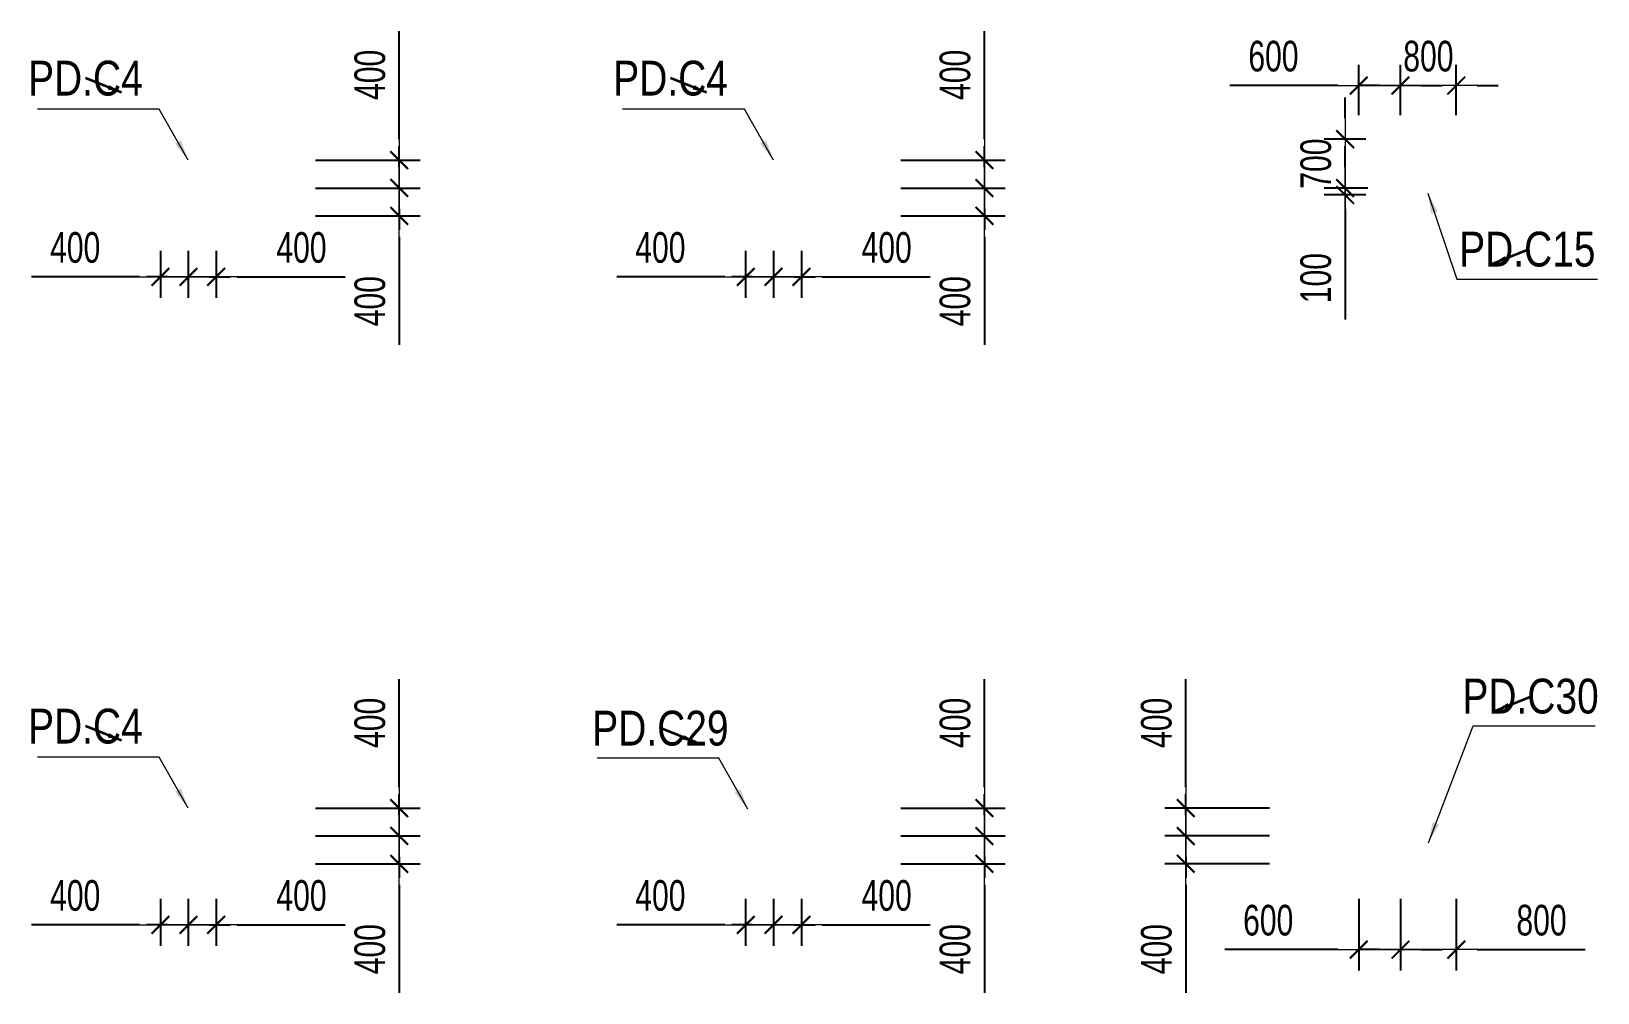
# Model space of a CAD drawing. Header units: millimetres. Extents: x -259680 to 699608, y -1281 to 104748.
# Drawn here: x 103546 to 126030, y 44451 to 58249 of the extents above; entities that cross this region are included whole.
import ezdxf
from ezdxf.enums import TextEntityAlignment as Align

# ---------------------------------------------------------------- set-up
doc = ezdxf.new("R2010")
doc.units = ezdxf.units.MM
doc.layers.get('Defpoints').update_dxf_attribs({"color": 151, "lineweight": 9})
for name, color, linetype, lineweight in [('$0$C1', 20, 'Continuous', 35), ('$1$NDC_S_ANNO', 7, 'Continuous', 20), ('$1$NDC_S_DIM', 1, 'Continuous', 15), ('NDC_S_DIM', 1, 'Continuous', 15)]:
    doc.layers.add(name, color=color, linetype=linetype, lineweight=lineweight)
doc.styles.add('$1$NDC_DIM', font='', dxfattribs={"width": 0.75})
doc.styles.add('$2$ARIAL', font='arial.ttf', dxfattribs={"width": 0.8})
doc.styles.add('NDC_DIM', font='', dxfattribs={"width": 0.75})
doc.styles.get('$1$NDC_DIM').set_extended_font_data('Dotum')
doc.styles.get('NDC_DIM').set_extended_font_data('Dotum')
doc.dimstyles.new('$0$NDC_dim_150', dxfattribs={"dimscale": 150, "dimtxt": 2.2, "dimasz": 1.5, "dimexe": 1.5, "dimexo": 2.5, "dimgap": 1, "dimtad": 1, "dimdec": 0, "dimzin": 0, "dimdsep": 46, "dimtxsty": '$1$NDC_DIM', "dimblk": '$1$DIMMARK', "dimcen": 0.09, "dimdle": 1.2, "dimclrd": 1, "dimclre": 1, "dimclrt": 3, "dimadec": 0, "dimazin": 0, "dimtfac": 1, "dimtdec": 0, "dimtix": 1, "dimtofl": 0, "dimtmove": 0, "dimatfit": 3, "dimfxl": 0, "dimtolj": 1, "dimtzin": 0, "dimarcsym": 0})
doc.dimstyles.new('$1$NDC_dim_iso', dxfattribs={"dimtxt": 2.2, "dimasz": 1, "dimexe": 1.5, "dimexo": 2.5, "dimgap": 1, "dimtad": 1, "dimdec": 0, "dimzin": 0, "dimdsep": 46, "dimtxsty": '$1$NDC_DIM', "dimblk": '$1$DIMMARK', "dimcen": 0.09, "dimdle": 1.2, "dimclrd": 1, "dimclre": 1, "dimclrt": 3, "dimadec": 0, "dimazin": 0, "dimtfac": 1, "dimtdec": 0, "dimtix": 1, "dimtofl": 0, "dimtmove": 0, "dimatfit": 3, "dimfxl": 0, "dimtolj": 1, "dimtzin": 0, "dimarcsym": 0})
doc.dimstyles.new('NDC_dim_200', dxfattribs={"dimscale": 200, "dimtxt": 2.2, "dimasz": 1.5, "dimexe": 1.5, "dimexo": 2.5, "dimgap": 1, "dimtad": 1, "dimdec": 0, "dimzin": 0, "dimdsep": 46, "dimtxsty": 'NDC_DIM', "dimblk": 'DIMMARK', "dimcen": 0.09, "dimdle": 1.2, "dimclrd": 1, "dimclre": 1, "dimclrt": 3, "dimadec": 0, "dimazin": 0, "dimtfac": 1, "dimtdec": 0, "dimtix": 1, "dimtofl": 0, "dimtmove": 0, "dimatfit": 3, "dimfxl": 0, "dimtolj": 1, "dimtzin": 0, "dimarcsym": 0})

# ---------------------------------------------------------------- blocks, each defined once
blk = doc.blocks.new('$1$DIMMARK')
at = {"layer": '$1$NDC_S_DIM', "color": 1}
blk.add_line((-1.5, 0), (1, 0), dxfattribs=at)
at = {"layer": '$1$NDC_S_DIM', "color": 2, "const_width": 0.1}
blk.add_lwpolyline([(-0.424, -0.424), (0.424, 0.424)], dxfattribs=at)
blk = doc.blocks.new('DIMMARK')
at = {"layer": 'NDC_S_DIM', "color": 1}
blk.add_line((-1.5, 0), (1, 0), dxfattribs=at)
at = {"layer": 'NDC_S_DIM', "color": 2, "const_width": 0.1}
blk.add_lwpolyline([(-0.424, -0.424), (0.424, 0.424)], dxfattribs=at)
blk = doc.blocks.new('*D469')
at = {"layer": 'Defpoints', "color": 0, "ltscale": 100, "transparency": 16777216}
for p in [(105800, 46300), (106200, 46300), (106200, 45424)]:
    blk.add_point(p, dxfattribs=at)
at = {"layer": 'NDC_S_DIM', "color": 1, "lineweight": -2, "ltscale": 100, "transparency": 16777216}
for p, q in [((105800, 45800), (105800, 45124)), ((106200, 45800), (106200, 45124)), ((105500, 45424), (105200, 45424)), ((106500, 45424), (108049, 45424))]:
    blk.add_line(p, q, dxfattribs=at)
at = {"layer": 'NDC_S_DIM', "color": 1, "lineweight": -2, "ltscale": 100, "transparency": 16777216, "xscale": 300, "yscale": 300, "zscale": 300}
blk.add_blockref('DIMMARK', (105800, 45424), dxfattribs=at)
at = {"layer": 'NDC_S_DIM', "color": 1, "lineweight": -2, "ltscale": 100, "transparency": 16777216, "xscale": 300, "yscale": 300, "zscale": 300, "rotation": 180}
blk.add_blockref('DIMMARK', (106200, 45424), dxfattribs=at)
at = {"layer": 'NDC_S_DIM', "color": 3, "ltscale": 100, "transparency": 16777216, "insert": (107424, 45844), "char_height": 440, "attachment_point": 5, "style": 'NDC_DIM'}
blk.add_mtext('\\A1;400', dxfattribs=at)
blk = doc.blocks.new('*D470')
at = {"layer": 'Defpoints', "color": 0, "ltscale": 100, "transparency": 16777216}
for p in [(105400, 46300), (105800, 46300), (105800, 45424)]:
    blk.add_point(p, dxfattribs=at)
at = {"layer": 'NDC_S_DIM', "color": 1, "lineweight": -2, "ltscale": 100, "transparency": 16777216}
for p, q in [((105400, 45800), (105400, 45124)), ((105800, 45800), (105800, 45124)), ((105100, 45424), (103551, 45424)), ((106100, 45424), (106400, 45424))]:
    blk.add_line(p, q, dxfattribs=at)
at = {"layer": 'NDC_S_DIM', "color": 1, "lineweight": -2, "ltscale": 100, "transparency": 16777216, "xscale": 300, "yscale": 300, "zscale": 300}
blk.add_blockref('DIMMARK', (105400, 45424), dxfattribs=at)
at = {"layer": 'NDC_S_DIM', "color": 1, "lineweight": -2, "ltscale": 100, "transparency": 16777216, "xscale": 300, "yscale": 300, "zscale": 300, "rotation": 180}
blk.add_blockref('DIMMARK', (105800, 45424), dxfattribs=at)
at = {"layer": 'NDC_S_DIM', "color": 3, "ltscale": 100, "transparency": 16777216, "insert": (104176, 45844), "char_height": 440, "attachment_point": 5, "style": 'NDC_DIM'}
blk.add_mtext('\\A1;400', dxfattribs=at)
blk = doc.blocks.new('*D471')
at = {"layer": 'Defpoints', "color": 0, "ltscale": 100, "transparency": 16777216}
for p in [(106200, 47100), (108827, 47100), (106200, 46700)]:
    blk.add_point(p, dxfattribs=at)
at = {"layer": 'NDC_S_DIM', "color": 1, "lineweight": -2, "ltscale": 100, "transparency": 16777216}
for p, q in [((108827, 47400), (108827, 48949)), ((107627, 47100), (109127, 47100)), ((107627, 46700), (109127, 46700)), ((108827, 46400), (108827, 46100))]:
    blk.add_line(p, q, dxfattribs=at)
at = {"layer": 'NDC_S_DIM', "color": 1, "lineweight": -2, "ltscale": 100, "transparency": 16777216, "xscale": 300, "yscale": 300, "zscale": 300}
for p, rotation in [((108827, 47100), 270), ((108827, 46700), 90)]:
    blk.add_blockref('DIMMARK', p, dxfattribs=dict(at, rotation=rotation))
at = {"layer": 'NDC_S_DIM', "color": 3, "ltscale": 100, "transparency": 16777216, "insert": (108407, 48324), "char_height": 440, "attachment_point": 5, "rotation": 90, "style": 'NDC_DIM'}
blk.add_mtext('\\A1;400', dxfattribs=at)
blk = doc.blocks.new('*D472')
at = {"layer": 'Defpoints', "color": 0, "ltscale": 100, "transparency": 16777216}
for p in [(106200, 46700), (108827, 46700), (106200, 46300)]:
    blk.add_point(p, dxfattribs=at)
at = {"layer": 'NDC_S_DIM', "color": 1, "lineweight": -2, "ltscale": 100, "transparency": 16777216}
for p, q in [((108827, 47000), (108827, 47300)), ((107627, 46700), (109127, 46700)), ((107627, 46300), (109127, 46300)), ((108827, 46000), (108827, 44451))]:
    blk.add_line(p, q, dxfattribs=at)
at = {"layer": 'NDC_S_DIM', "color": 1, "lineweight": -2, "ltscale": 100, "transparency": 16777216, "xscale": 300, "yscale": 300, "zscale": 300}
for p, rotation in [((108827, 46700), 270), ((108827, 46300), 90)]:
    blk.add_blockref('DIMMARK', p, dxfattribs=dict(at, rotation=rotation))
at = {"layer": 'NDC_S_DIM', "color": 3, "ltscale": 100, "transparency": 16777216, "insert": (108407, 45076), "char_height": 440, "attachment_point": 5, "rotation": 90, "style": 'NDC_DIM'}
blk.add_mtext('\\A1;400', dxfattribs=at)
blk = doc.blocks.new('*D477')
at = {"layer": 'Defpoints', "color": 0, "ltscale": 100, "transparency": 16777216}
for p in [(114200, 46300), (114600, 46300), (114600, 45424)]:
    blk.add_point(p, dxfattribs=at)
at = {"layer": 'NDC_S_DIM', "color": 1, "lineweight": -2, "ltscale": 100, "transparency": 16777216}
for p, q in [((114200, 45800), (114200, 45124)), ((114600, 45800), (114600, 45124)), ((113900, 45424), (113600, 45424)), ((114900, 45424), (116449, 45424))]:
    blk.add_line(p, q, dxfattribs=at)
at = {"layer": 'NDC_S_DIM', "color": 1, "lineweight": -2, "ltscale": 100, "transparency": 16777216, "xscale": 300, "yscale": 300, "zscale": 300}
blk.add_blockref('DIMMARK', (114200, 45424), dxfattribs=at)
at = {"layer": 'NDC_S_DIM', "color": 1, "lineweight": -2, "ltscale": 100, "transparency": 16777216, "xscale": 300, "yscale": 300, "zscale": 300, "rotation": 180}
blk.add_blockref('DIMMARK', (114600, 45424), dxfattribs=at)
at = {"layer": 'NDC_S_DIM', "color": 3, "ltscale": 100, "transparency": 16777216, "insert": (115824, 45844), "char_height": 440, "attachment_point": 5, "style": 'NDC_DIM'}
blk.add_mtext('\\A1;400', dxfattribs=at)
blk = doc.blocks.new('*D478')
at = {"layer": 'Defpoints', "color": 0, "ltscale": 100, "transparency": 16777216}
for p in [(113800, 46300), (114200, 46300), (114200, 45424)]:
    blk.add_point(p, dxfattribs=at)
at = {"layer": 'NDC_S_DIM', "color": 1, "lineweight": -2, "ltscale": 100, "transparency": 16777216}
for p, q in [((113800, 45800), (113800, 45124)), ((114200, 45800), (114200, 45124)), ((113500, 45424), (111951, 45424)), ((114500, 45424), (114800, 45424))]:
    blk.add_line(p, q, dxfattribs=at)
at = {"layer": 'NDC_S_DIM', "color": 1, "lineweight": -2, "ltscale": 100, "transparency": 16777216, "xscale": 300, "yscale": 300, "zscale": 300}
blk.add_blockref('DIMMARK', (113800, 45424), dxfattribs=at)
at = {"layer": 'NDC_S_DIM', "color": 1, "lineweight": -2, "ltscale": 100, "transparency": 16777216, "xscale": 300, "yscale": 300, "zscale": 300, "rotation": 180}
blk.add_blockref('DIMMARK', (114200, 45424), dxfattribs=at)
at = {"layer": 'NDC_S_DIM', "color": 3, "ltscale": 100, "transparency": 16777216, "insert": (112576, 45844), "char_height": 440, "attachment_point": 5, "style": 'NDC_DIM'}
blk.add_mtext('\\A1;400', dxfattribs=at)
blk = doc.blocks.new('*D479')
at = {"layer": 'Defpoints', "color": 0, "ltscale": 100, "transparency": 16777216}
for p in [(114600, 47100), (117227, 47100), (114600, 46700)]:
    blk.add_point(p, dxfattribs=at)
at = {"layer": 'NDC_S_DIM', "color": 1, "lineweight": -2, "ltscale": 100, "transparency": 16777216}
for p, q in [((117227, 47400), (117227, 48949)), ((116027, 47100), (117527, 47100)), ((116027, 46700), (117527, 46700)), ((117227, 46400), (117227, 46100))]:
    blk.add_line(p, q, dxfattribs=at)
at = {"layer": 'NDC_S_DIM', "color": 1, "lineweight": -2, "ltscale": 100, "transparency": 16777216, "xscale": 300, "yscale": 300, "zscale": 300}
for p, rotation in [((117227, 47100), 270), ((117227, 46700), 90)]:
    blk.add_blockref('DIMMARK', p, dxfattribs=dict(at, rotation=rotation))
at = {"layer": 'NDC_S_DIM', "color": 3, "ltscale": 100, "transparency": 16777216, "insert": (116807, 48324), "char_height": 440, "attachment_point": 5, "rotation": 90, "style": 'NDC_DIM'}
blk.add_mtext('\\A1;400', dxfattribs=at)
blk = doc.blocks.new('*D480')
at = {"layer": 'Defpoints', "color": 0, "ltscale": 100, "transparency": 16777216}
for p in [(114600, 46700), (117227, 46700), (114600, 46300)]:
    blk.add_point(p, dxfattribs=at)
at = {"layer": 'NDC_S_DIM', "color": 1, "lineweight": -2, "ltscale": 100, "transparency": 16777216}
for p, q in [((117227, 47000), (117227, 47300)), ((116027, 46700), (117527, 46700)), ((116027, 46300), (117527, 46300)), ((117227, 46000), (117227, 44451))]:
    blk.add_line(p, q, dxfattribs=at)
at = {"layer": 'NDC_S_DIM', "color": 1, "lineweight": -2, "ltscale": 100, "transparency": 16777216, "xscale": 300, "yscale": 300, "zscale": 300}
for p, rotation in [((117227, 46700), 270), ((117227, 46300), 90)]:
    blk.add_blockref('DIMMARK', p, dxfattribs=dict(at, rotation=rotation))
at = {"layer": 'NDC_S_DIM', "color": 3, "ltscale": 100, "transparency": 16777216, "insert": (116807, 45076), "char_height": 440, "attachment_point": 5, "rotation": 90, "style": 'NDC_DIM'}
blk.add_mtext('\\A1;400', dxfattribs=at)
blk = doc.blocks.new('*D481')
at = {"layer": 'Defpoints', "color": 0, "ltscale": 100, "transparency": 16777216}
for p in [(123200, 46300), (124000, 46300), (124000, 45069)]:
    blk.add_point(p, dxfattribs=at)
at = {"layer": 'NDC_S_DIM', "color": 1, "lineweight": -2, "ltscale": 100, "transparency": 16777216}
for p, q in [((123200, 45800), (123200, 44769)), ((124000, 45800), (124000, 44769)), ((122900, 45069), (122600, 45069)), ((124300, 45069), (125849, 45069))]:
    blk.add_line(p, q, dxfattribs=at)
at = {"layer": 'NDC_S_DIM', "color": 1, "lineweight": -2, "ltscale": 100, "transparency": 16777216, "xscale": 300, "yscale": 300, "zscale": 300}
blk.add_blockref('DIMMARK', (123200, 45069), dxfattribs=at)
at = {"layer": 'NDC_S_DIM', "color": 1, "lineweight": -2, "ltscale": 100, "transparency": 16777216, "xscale": 300, "yscale": 300, "zscale": 300, "rotation": 180}
blk.add_blockref('DIMMARK', (124000, 45069), dxfattribs=at)
at = {"layer": 'NDC_S_DIM', "color": 3, "ltscale": 100, "transparency": 16777216, "insert": (125224, 45489), "char_height": 440, "attachment_point": 5, "style": 'NDC_DIM'}
blk.add_mtext('\\A1;800', dxfattribs=at)
blk = doc.blocks.new('*D482')
at = {"layer": 'Defpoints', "color": 0, "ltscale": 100, "transparency": 16777216}
for p in [(122600, 46300), (123200, 46300), (123200, 45069)]:
    blk.add_point(p, dxfattribs=at)
at = {"layer": 'NDC_S_DIM', "color": 1, "lineweight": -2, "ltscale": 100, "transparency": 16777216}
for p, q in [((122600, 45800), (122600, 44769)), ((123200, 45800), (123200, 44769)), ((122300, 45069), (120677, 45069)), ((123500, 45069), (123800, 45069))]:
    blk.add_line(p, q, dxfattribs=at)
at = {"layer": 'NDC_S_DIM', "color": 1, "lineweight": -2, "ltscale": 100, "transparency": 16777216, "xscale": 300, "yscale": 300, "zscale": 300}
blk.add_blockref('DIMMARK', (122600, 45069), dxfattribs=at)
at = {"layer": 'NDC_S_DIM', "color": 1, "lineweight": -2, "ltscale": 100, "transparency": 16777216, "xscale": 300, "yscale": 300, "zscale": 300, "rotation": 180}
blk.add_blockref('DIMMARK', (123200, 45069), dxfattribs=at)
at = {"layer": 'NDC_S_DIM', "color": 3, "ltscale": 100, "transparency": 16777216, "insert": (121301, 45489), "char_height": 440, "attachment_point": 5, "style": 'NDC_DIM'}
blk.add_mtext('\\A1;600', dxfattribs=at)
blk = doc.blocks.new('*D517')
at = {"layer": 'Defpoints', "color": 0, "ltscale": 100, "transparency": 16777216}
for p in [(105800, 55600), (106200, 55600), (106200, 54724)]:
    blk.add_point(p, dxfattribs=at)
at = {"layer": 'NDC_S_DIM', "color": 1, "lineweight": -2, "ltscale": 100, "transparency": 16777216}
for p, q in [((105800, 55100), (105800, 54424)), ((106200, 55100), (106200, 54424)), ((105500, 54724), (105200, 54724)), ((106500, 54724), (108049, 54724))]:
    blk.add_line(p, q, dxfattribs=at)
at = {"layer": 'NDC_S_DIM', "color": 1, "lineweight": -2, "ltscale": 100, "transparency": 16777216, "xscale": 300, "yscale": 300, "zscale": 300}
blk.add_blockref('DIMMARK', (105800, 54724), dxfattribs=at)
at = {"layer": 'NDC_S_DIM', "color": 1, "lineweight": -2, "ltscale": 100, "transparency": 16777216, "xscale": 300, "yscale": 300, "zscale": 300, "rotation": 180}
blk.add_blockref('DIMMARK', (106200, 54724), dxfattribs=at)
at = {"layer": 'NDC_S_DIM', "color": 3, "ltscale": 100, "transparency": 16777216, "insert": (107424, 55144), "char_height": 440, "attachment_point": 5, "style": 'NDC_DIM'}
blk.add_mtext('\\A1;400', dxfattribs=at)
blk = doc.blocks.new('*D518')
at = {"layer": 'Defpoints', "color": 0, "ltscale": 100, "transparency": 16777216}
for p in [(105400, 55600), (105800, 55600), (105800, 54724)]:
    blk.add_point(p, dxfattribs=at)
at = {"layer": 'NDC_S_DIM', "color": 1, "lineweight": -2, "ltscale": 100, "transparency": 16777216}
for p, q in [((105400, 55100), (105400, 54424)), ((105800, 55100), (105800, 54424)), ((105100, 54724), (103551, 54724)), ((106100, 54724), (106400, 54724))]:
    blk.add_line(p, q, dxfattribs=at)
at = {"layer": 'NDC_S_DIM', "color": 1, "lineweight": -2, "ltscale": 100, "transparency": 16777216, "xscale": 300, "yscale": 300, "zscale": 300}
blk.add_blockref('DIMMARK', (105400, 54724), dxfattribs=at)
at = {"layer": 'NDC_S_DIM', "color": 1, "lineweight": -2, "ltscale": 100, "transparency": 16777216, "xscale": 300, "yscale": 300, "zscale": 300, "rotation": 180}
blk.add_blockref('DIMMARK', (105800, 54724), dxfattribs=at)
at = {"layer": 'NDC_S_DIM', "color": 3, "ltscale": 100, "transparency": 16777216, "insert": (104176, 55144), "char_height": 440, "attachment_point": 5, "style": 'NDC_DIM'}
blk.add_mtext('\\A1;400', dxfattribs=at)
blk = doc.blocks.new('*D519')
at = {"layer": 'Defpoints', "color": 0, "ltscale": 100, "transparency": 16777216}
for p in [(106200, 56400), (108827, 56400), (106200, 56000)]:
    blk.add_point(p, dxfattribs=at)
at = {"layer": 'NDC_S_DIM', "color": 1, "lineweight": -2, "ltscale": 100, "transparency": 16777216}
for p, q in [((108827, 56700), (108827, 58249)), ((107627, 56400), (109127, 56400)), ((107627, 56000), (109127, 56000)), ((108827, 55700), (108827, 55400))]:
    blk.add_line(p, q, dxfattribs=at)
at = {"layer": 'NDC_S_DIM', "color": 1, "lineweight": -2, "ltscale": 100, "transparency": 16777216, "xscale": 300, "yscale": 300, "zscale": 300}
for p, rotation in [((108827, 56400), 270), ((108827, 56000), 90)]:
    blk.add_blockref('DIMMARK', p, dxfattribs=dict(at, rotation=rotation))
at = {"layer": 'NDC_S_DIM', "color": 3, "ltscale": 100, "transparency": 16777216, "insert": (108407, 57624), "char_height": 440, "attachment_point": 5, "rotation": 90, "style": 'NDC_DIM'}
blk.add_mtext('\\A1;400', dxfattribs=at)
blk = doc.blocks.new('*D520')
at = {"layer": 'Defpoints', "color": 0, "ltscale": 100, "transparency": 16777216}
for p in [(106200, 56000), (108827, 56000), (106200, 55600)]:
    blk.add_point(p, dxfattribs=at)
at = {"layer": 'NDC_S_DIM', "color": 1, "lineweight": -2, "ltscale": 100, "transparency": 16777216}
for p, q in [((108827, 56300), (108827, 56600)), ((107627, 56000), (109127, 56000)), ((107627, 55600), (109127, 55600)), ((108827, 55300), (108827, 53751))]:
    blk.add_line(p, q, dxfattribs=at)
at = {"layer": 'NDC_S_DIM', "color": 1, "lineweight": -2, "ltscale": 100, "transparency": 16777216, "xscale": 300, "yscale": 300, "zscale": 300}
for p, rotation in [((108827, 56000), 270), ((108827, 55600), 90)]:
    blk.add_blockref('DIMMARK', p, dxfattribs=dict(at, rotation=rotation))
at = {"layer": 'NDC_S_DIM', "color": 3, "ltscale": 100, "transparency": 16777216, "insert": (108407, 54376), "char_height": 440, "attachment_point": 5, "rotation": 90, "style": 'NDC_DIM'}
blk.add_mtext('\\A1;400', dxfattribs=at)
blk = doc.blocks.new('*D521')
at = {"layer": 'Defpoints', "color": 0, "ltscale": 100, "transparency": 16777216}
for p in [(114200, 55600), (114600, 55600), (114600, 54724)]:
    blk.add_point(p, dxfattribs=at)
at = {"layer": 'NDC_S_DIM', "color": 1, "lineweight": -2, "ltscale": 100, "transparency": 16777216}
for p, q in [((114200, 55100), (114200, 54424)), ((114600, 55100), (114600, 54424)), ((113900, 54724), (113600, 54724)), ((114900, 54724), (116449, 54724))]:
    blk.add_line(p, q, dxfattribs=at)
at = {"layer": 'NDC_S_DIM', "color": 1, "lineweight": -2, "ltscale": 100, "transparency": 16777216, "xscale": 300, "yscale": 300, "zscale": 300}
blk.add_blockref('DIMMARK', (114200, 54724), dxfattribs=at)
at = {"layer": 'NDC_S_DIM', "color": 1, "lineweight": -2, "ltscale": 100, "transparency": 16777216, "xscale": 300, "yscale": 300, "zscale": 300, "rotation": 180}
blk.add_blockref('DIMMARK', (114600, 54724), dxfattribs=at)
at = {"layer": 'NDC_S_DIM', "color": 3, "ltscale": 100, "transparency": 16777216, "insert": (115824, 55144), "char_height": 440, "attachment_point": 5, "style": 'NDC_DIM'}
blk.add_mtext('\\A1;400', dxfattribs=at)
blk = doc.blocks.new('*D522')
at = {"layer": 'Defpoints', "color": 0, "ltscale": 100, "transparency": 16777216}
for p in [(113800, 55600), (114200, 55600), (114200, 54724)]:
    blk.add_point(p, dxfattribs=at)
at = {"layer": 'NDC_S_DIM', "color": 1, "lineweight": -2, "ltscale": 100, "transparency": 16777216}
for p, q in [((113800, 55100), (113800, 54424)), ((114200, 55100), (114200, 54424)), ((113500, 54724), (111951, 54724)), ((114500, 54724), (114800, 54724))]:
    blk.add_line(p, q, dxfattribs=at)
at = {"layer": 'NDC_S_DIM', "color": 1, "lineweight": -2, "ltscale": 100, "transparency": 16777216, "xscale": 300, "yscale": 300, "zscale": 300}
blk.add_blockref('DIMMARK', (113800, 54724), dxfattribs=at)
at = {"layer": 'NDC_S_DIM', "color": 1, "lineweight": -2, "ltscale": 100, "transparency": 16777216, "xscale": 300, "yscale": 300, "zscale": 300, "rotation": 180}
blk.add_blockref('DIMMARK', (114200, 54724), dxfattribs=at)
at = {"layer": 'NDC_S_DIM', "color": 3, "ltscale": 100, "transparency": 16777216, "insert": (112576, 55144), "char_height": 440, "attachment_point": 5, "style": 'NDC_DIM'}
blk.add_mtext('\\A1;400', dxfattribs=at)
blk = doc.blocks.new('*D523')
at = {"layer": 'Defpoints', "color": 0, "ltscale": 100, "transparency": 16777216}
for p in [(114600, 56400), (117227, 56400), (114600, 56000)]:
    blk.add_point(p, dxfattribs=at)
at = {"layer": 'NDC_S_DIM', "color": 1, "lineweight": -2, "ltscale": 100, "transparency": 16777216}
for p, q in [((117227, 56700), (117227, 58249)), ((116027, 56400), (117527, 56400)), ((116027, 56000), (117527, 56000)), ((117227, 55700), (117227, 55400))]:
    blk.add_line(p, q, dxfattribs=at)
at = {"layer": 'NDC_S_DIM', "color": 1, "lineweight": -2, "ltscale": 100, "transparency": 16777216, "xscale": 300, "yscale": 300, "zscale": 300}
for p, rotation in [((117227, 56400), 270), ((117227, 56000), 90)]:
    blk.add_blockref('DIMMARK', p, dxfattribs=dict(at, rotation=rotation))
at = {"layer": 'NDC_S_DIM', "color": 3, "ltscale": 100, "transparency": 16777216, "insert": (116807, 57624), "char_height": 440, "attachment_point": 5, "rotation": 90, "style": 'NDC_DIM'}
blk.add_mtext('\\A1;400', dxfattribs=at)
blk = doc.blocks.new('*D524')
at = {"layer": 'Defpoints', "color": 0, "ltscale": 100, "transparency": 16777216}
for p in [(114600, 56000), (117227, 56000), (114600, 55600)]:
    blk.add_point(p, dxfattribs=at)
at = {"layer": 'NDC_S_DIM', "color": 1, "lineweight": -2, "ltscale": 100, "transparency": 16777216}
for p, q in [((117227, 56300), (117227, 56600)), ((116027, 56000), (117527, 56000)), ((116027, 55600), (117527, 55600)), ((117227, 55300), (117227, 53751))]:
    blk.add_line(p, q, dxfattribs=at)
at = {"layer": 'NDC_S_DIM', "color": 1, "lineweight": -2, "ltscale": 100, "transparency": 16777216, "xscale": 300, "yscale": 300, "zscale": 300}
for p, rotation in [((117227, 56000), 270), ((117227, 55600), 90)]:
    blk.add_blockref('DIMMARK', p, dxfattribs=dict(at, rotation=rotation))
at = {"layer": 'NDC_S_DIM', "color": 3, "ltscale": 100, "transparency": 16777216, "insert": (116807, 54376), "char_height": 440, "attachment_point": 5, "rotation": 90, "style": 'NDC_DIM'}
blk.add_mtext('\\A1;400', dxfattribs=at)
blk = doc.blocks.new('*D639')
at = {"layer": 'Defpoints', "color": 0, "ltscale": 100, "transparency": 16777216}
for p in [(123200, 56700), (122405, 56000), (123200, 56000)]:
    blk.add_point(p, dxfattribs=at)
at = {"layer": 'NDC_S_DIM', "color": 1, "lineweight": -2, "ltscale": 100, "transparency": 16777216}
for p, q in [((122405, 57000), (122405, 57300)), ((122700, 56700), (122105, 56700)), ((122700, 56000), (122105, 56000)), ((122405, 55700), (122405, 55400))]:
    blk.add_line(p, q, dxfattribs=at)
at = {"layer": 'NDC_S_DIM', "color": 1, "lineweight": -2, "ltscale": 100, "transparency": 16777216, "xscale": 300, "yscale": 300, "zscale": 300}
for p, rotation in [((122405, 56700), 270), ((122405, 56000), 90)]:
    blk.add_blockref('DIMMARK', p, dxfattribs=dict(at, rotation=rotation))
at = {"layer": 'NDC_S_DIM', "color": 3, "ltscale": 100, "transparency": 16777216, "insert": (121985, 56350), "char_height": 440, "attachment_point": 5, "rotation": 90, "style": 'NDC_DIM'}
blk.add_mtext('\\A1;700', dxfattribs=at)
blk = doc.blocks.new('*D640')
at = {"layer": 'Defpoints', "color": 0, "ltscale": 100, "transparency": 16777216}
for p in [(123230, 56000), (122405, 55900), (123200, 55900)]:
    blk.add_point(p, dxfattribs=at)
at = {"layer": 'NDC_S_DIM', "color": 1, "lineweight": -2, "ltscale": 100, "transparency": 16777216}
for p, q in [((122405, 56300), (122405, 56600)), ((122730, 56000), (122105, 56000)), ((122700, 55900), (122105, 55900)), ((122405, 55600), (122405, 54114))]:
    blk.add_line(p, q, dxfattribs=at)
at = {"layer": 'NDC_S_DIM', "color": 1, "lineweight": -2, "ltscale": 100, "transparency": 16777216, "xscale": 300, "yscale": 300, "zscale": 300}
for p, rotation in [((122405, 56000), 270), ((122405, 55900), 90)]:
    blk.add_blockref('DIMMARK', p, dxfattribs=dict(at, rotation=rotation))
at = {"layer": 'NDC_S_DIM', "color": 3, "ltscale": 100, "transparency": 16777216, "insert": (121985, 54707), "char_height": 440, "attachment_point": 5, "rotation": 90, "style": 'NDC_DIM'}
blk.add_mtext('\\A1;100', dxfattribs=at)
blk = doc.blocks.new('*D641')
at = {"layer": 'Defpoints', "color": 0, "ltscale": 100, "transparency": 16777216}
for p in [(123200, 57470), (123200, 56543), (124000, 56543)]:
    blk.add_point(p, dxfattribs=at)
at = {"layer": 'NDC_S_DIM', "color": 1, "lineweight": -2, "ltscale": 100, "transparency": 16777216}
for p, q in [((123200, 57043), (123200, 57770)), ((124000, 57043), (124000, 57770)), ((122900, 57470), (122600, 57470)), ((124300, 57470), (124600, 57470))]:
    blk.add_line(p, q, dxfattribs=at)
at = {"layer": 'NDC_S_DIM', "color": 1, "lineweight": -2, "ltscale": 100, "transparency": 16777216, "xscale": 300, "yscale": 300, "zscale": 300}
blk.add_blockref('DIMMARK', (123200, 57470), dxfattribs=at)
at = {"layer": 'NDC_S_DIM', "color": 1, "lineweight": -2, "ltscale": 100, "transparency": 16777216, "xscale": 300, "yscale": 300, "zscale": 300, "rotation": 180}
blk.add_blockref('DIMMARK', (124000, 57470), dxfattribs=at)
at = {"layer": 'NDC_S_DIM', "color": 3, "ltscale": 100, "transparency": 16777216, "insert": (123600, 57890), "char_height": 440, "attachment_point": 5, "style": 'NDC_DIM'}
blk.add_mtext('\\A1;800', dxfattribs=at)
blk = doc.blocks.new('*D642')
at = {"layer": 'Defpoints', "color": 0, "ltscale": 100, "transparency": 16777216}
for p in [(122600, 57470), (122600, 56543), (123200, 56543)]:
    blk.add_point(p, dxfattribs=at)
at = {"layer": 'NDC_S_DIM', "color": 1, "lineweight": -2, "ltscale": 100, "transparency": 16777216}
for p, q in [((122600, 57043), (122600, 57770)), ((123200, 57043), (123200, 57770)), ((122300, 57470), (120751, 57470)), ((123500, 57470), (123800, 57470))]:
    blk.add_line(p, q, dxfattribs=at)
at = {"layer": 'NDC_S_DIM', "color": 1, "lineweight": -2, "ltscale": 100, "transparency": 16777216, "xscale": 300, "yscale": 300, "zscale": 300}
blk.add_blockref('DIMMARK', (122600, 57470), dxfattribs=at)
at = {"layer": 'NDC_S_DIM', "color": 1, "lineweight": -2, "ltscale": 100, "transparency": 16777216, "xscale": 300, "yscale": 300, "zscale": 300, "rotation": 180}
blk.add_blockref('DIMMARK', (123200, 57470), dxfattribs=at)
at = {"layer": 'NDC_S_DIM', "color": 3, "ltscale": 100, "transparency": 16777216, "insert": (121376, 57890), "char_height": 440, "attachment_point": 5, "style": 'NDC_DIM'}
blk.add_mtext('\\A1;600', dxfattribs=at)
blk = doc.blocks.new('*D1016')
at = {"layer": 'Defpoints', "color": 0, "ltscale": 100, "transparency": 16777216}
for p in [(120117, 47100), (123610, 47100), (123610, 46700)]:
    blk.add_point(p, dxfattribs=at)
at = {"layer": 'NDC_S_DIM', "color": 1, "lineweight": -2, "ltscale": 100, "transparency": 16777216}
for p, q in [((120117, 47400), (120117, 48949)), ((121317, 47100), (119817, 47100)), ((121317, 46700), (119817, 46700)), ((120117, 46400), (120117, 46100))]:
    blk.add_line(p, q, dxfattribs=at)
at = {"layer": 'NDC_S_DIM', "color": 1, "lineweight": -2, "ltscale": 100, "transparency": 16777216, "xscale": 300, "yscale": 300, "zscale": 300}
for p, rotation in [((120117, 47100), 270), ((120117, 46700), 90)]:
    blk.add_blockref('DIMMARK', p, dxfattribs=dict(at, rotation=rotation))
at = {"layer": 'NDC_S_DIM', "color": 3, "ltscale": 100, "transparency": 16777216, "insert": (119697, 48324), "char_height": 440, "attachment_point": 5, "rotation": 90, "style": 'NDC_DIM'}
blk.add_mtext('\\A1;400', dxfattribs=at)
blk = doc.blocks.new('*D1017')
at = {"layer": 'Defpoints', "color": 0, "ltscale": 100, "transparency": 16777216}
for p in [(120117, 46700), (123610, 46700), (123610, 46300)]:
    blk.add_point(p, dxfattribs=at)
at = {"layer": 'NDC_S_DIM', "color": 1, "lineweight": -2, "ltscale": 100, "transparency": 16777216}
for p, q in [((120117, 47000), (120117, 47300)), ((121317, 46700), (119817, 46700)), ((121317, 46300), (119817, 46300)), ((120117, 46000), (120117, 44451))]:
    blk.add_line(p, q, dxfattribs=at)
at = {"layer": 'NDC_S_DIM', "color": 1, "lineweight": -2, "ltscale": 100, "transparency": 16777216, "xscale": 300, "yscale": 300, "zscale": 300}
for p, rotation in [((120117, 46700), 270), ((120117, 46300), 90)]:
    blk.add_blockref('DIMMARK', p, dxfattribs=dict(at, rotation=rotation))
at = {"layer": 'NDC_S_DIM', "color": 3, "ltscale": 100, "transparency": 16777216, "insert": (119697, 45076), "char_height": 440, "attachment_point": 5, "rotation": 90, "style": 'NDC_DIM'}
blk.add_mtext('\\A1;400', dxfattribs=at)
blk = doc.blocks.new('*U214')
at = {"layer": '$1$NDC_S_ANNO', "ltscale": 0.8, "style": '$2$ARIAL', "width": 0.8}
blk.add_attdef('TEN', text='', height=2.5, dxfattribs=at).set_placement((-2.58, 1.03), align=Align.MIDDLE_CENTER)
at = {"layer": '$1$NDC_S_ANNO', "ltscale": 0.8, "style": '$2$ARIAL', "width": 0.8, "flags": 1}
blk.add_attdef('CHU_THICH', text='', height=2.5, dxfattribs=at).set_placement((0, 0), align=Align.MIDDLE_CENTER)
at = {"layer": 'Defpoints'}
blk.add_leader([(0, 0), (-2.58, 1.03)], dimstyle='$1$NDC_dim_iso', override={"dimgap": 0.625, "dimtad": 0}, dxfattribs=at)
blk = doc.blocks.new('$0$co t check')
at = {"layer": '$0$C1', "xscale": 200, "yscale": 200, "zscale": 200}
for p, values in [((102798, 57371), {'TEN': 'PD.C4'}), ((111198, 57371), {'TEN': 'PD.C4'}), ((102798, 48071), {'TEN': 'PD.C4'}), ((111052, 48042), {'TEN': 'PD.C29'})]:
    blk.add_blockref('*U214', p, dxfattribs=at).add_auto_attribs(values)
at = {"layer": '$0$C1'}
ref = blk.add_blockref('*U214', (122486, 54918), dxfattribs=dict(at, xscale=-200, yscale=200, zscale=200))
ref.add_attrib('TEN', 'PD.C15', dxfattribs={"layer": '$1$NDC_S_ANNO', "ltscale": 0.8, "height": 500, "style": '$2$ARIAL', "width": 0.8}).set_placement((122980, 55123), align=Align.MIDDLE_CENTER)
ref = blk.add_blockref('*U214', (122526, 48503), dxfattribs=dict(at, xscale=-200, yscale=200, zscale=200))
ref.add_attrib('TEN', 'PD.C30', dxfattribs={"layer": '$1$NDC_S_ANNO', "ltscale": 0.8, "height": 500, "style": '$2$ARIAL', "width": 0.8}).set_placement((123026, 48708), align=Align.MIDDLE_CENTER)
for points in [[(103759, 56400), (103342, 57132), (101593, 57132)], [(112159, 56400), (111742, 57132), (109993, 57132)], [(121552, 55927), (121969, 54694), (123989, 54694)], [(121559, 46600), (122203, 48279), (123953, 48279)], [(103759, 47100), (103342, 47832), (101593, 47832)], [(111792, 47086), (111375, 47818), (109626, 47818)]]:
    blk.add_leader(points, dimstyle='$0$NDC_dim_150', override={"dimasz": 2, "dimgap": 1, "dimtad": 0}, dxfattribs=at)

msp = doc.modelspace()

# ---------------------------------------------------------------- block references
at = {"layer": '$1$NDC_S_DIM'}
msp.add_blockref('$0$co t check', (2040.6, 0), dxfattribs=at)

# ---------------------------------------------------------------- dimensions: what is measured, and where the dimension line sits
at = {"layer": 'NDC_S_DIM', "ltscale": 100}
for base, p1, p2, picture, middle in [((108826.7, 56400), (106200, 56000), (106200, 56400), '*D519', (108826.7, 57624.3)), ((117226.7, 56400), (114600, 56000), (114600, 56400), '*D523', (117226.7, 57624.3)), ((108826.7, 56000), (106200, 55600), (106200, 56000), '*D520', (108826.7, 54375.7)), ((117226.7, 56000), (114600, 55600), (114600, 56000), '*D524', (117226.7, 54375.7)), ((122404.6, 55900), (123230, 56000), (123200, 55900), '*D640', (122404.6, 54707.1)), ((108826.7, 47100), (106200, 46700), (106200, 47100), '*D471', (108826.7, 48324.3)), ((117226.7, 47100), (114600, 46700), (114600, 47100), '*D479', (117226.7, 48324.3)), ((120116.7, 47100), (123610, 46700), (123610, 47100), '*D1016', (120116.7, 48324.3)), ((108826.7, 46700), (106200, 46300), (106200, 46700), '*D472', (108826.7, 45075.7)), ((117226.7, 46700), (114600, 46300), (114600, 46700), '*D480', (117226.7, 45075.7)), ((120116.7, 46700), (123610, 46300), (123610, 46700), '*D1017', (120116.7, 45075.7))]:
    dim = msp.add_linear_dim(base=base, p1=p1, p2=p2, angle=90, dimstyle='NDC_dim_200', dxfattribs=at)
    dim.commit()
    dim.dimension.update_dxf_attribs({"geometry": picture, "text_midpoint": middle, "dimtype": 160})
for base, p1, p2, picture, middle in [((122600, 57469.6), (123200, 56543.3), (122600, 56543.3), '*D642', (121375.7, 57469.6)), ((105800, 54724.4), (105400, 55600), (105800, 55600), '*D518', (104175.7, 54724.4)), ((106200, 54724.4), (105800, 55600), (106200, 55600), '*D517', (107424.3, 54724.4)), ((114200, 54724.4), (113800, 55600), (114200, 55600), '*D522', (112575.7, 54724.4)), ((114600, 54724.4), (114200, 55600), (114600, 55600), '*D521', (115824.3, 54724.4)), ((105800, 45424.4), (105400, 46300), (105800, 46300), '*D470', (104175.7, 45424.4)), ((106200, 45424.4), (105800, 46300), (106200, 46300), '*D469', (107424.3, 45424.4)), ((114200, 45424.4), (113800, 46300), (114200, 46300), '*D478', (112575.7, 45424.4)), ((114600, 45424.4), (114200, 46300), (114600, 46300), '*D477', (115824.3, 45424.4)), ((123200, 45069.4), (122600, 46300), (123200, 46300), '*D482', (121301, 45069.4)), ((124000, 45069.4), (123200, 46300), (124000, 46300), '*D481', (125224.3, 45069.4))]:
    dim = msp.add_linear_dim(base=base, p1=p1, p2=p2, dimstyle='NDC_dim_200', dxfattribs=at)
    dim.commit()
    dim.dimension.update_dxf_attribs({"geometry": picture, "text_midpoint": middle, "dimtype": 160})
dim = msp.add_linear_dim(base=(123200, 57469.6), p1=(124000, 56543.3), p2=(123200, 56543.3), dimstyle='NDC_dim_200', dxfattribs=at)
dim.commit()
dim.dimension.update_dxf_attribs({"geometry": '*D641', "text_midpoint": (123600, 57889.6)})
dim = msp.add_linear_dim(base=(122404.6, 56000), p1=(123200, 56700), p2=(123200, 56000), angle=90, dimstyle='NDC_dim_200', dxfattribs=at)
dim.commit()
dim.dimension.update_dxf_attribs({"geometry": '*D639', "text_midpoint": (121984.6, 56350)})

doc.saveas('drawing.dxf')
